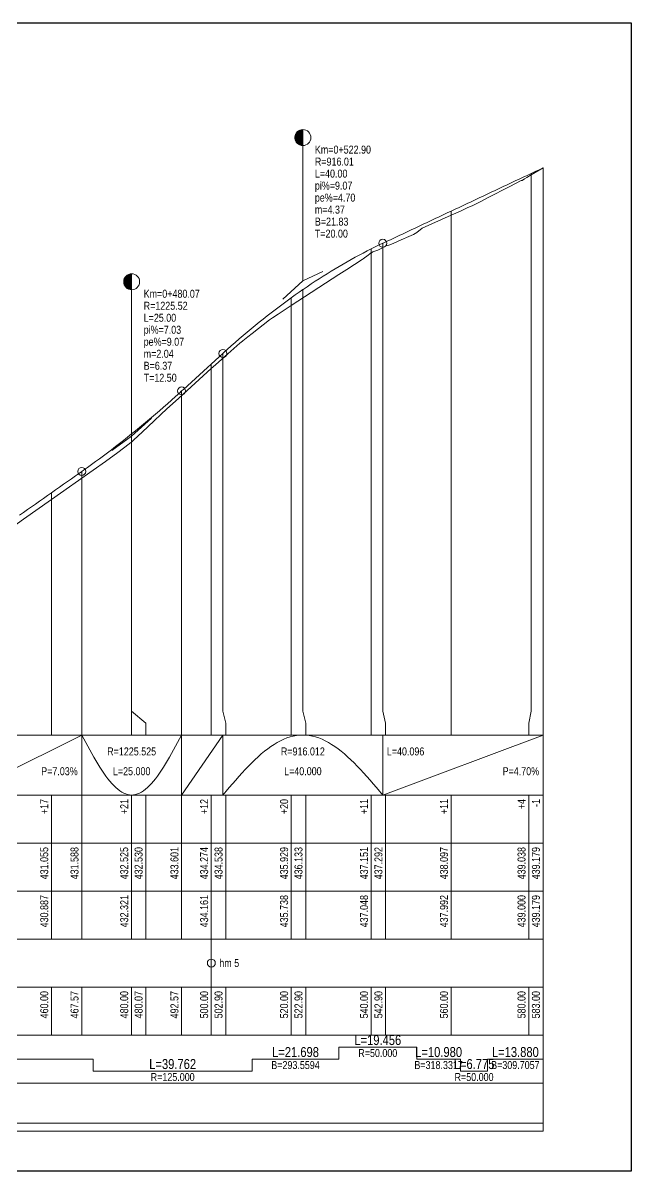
# Model space of a CAD drawing. Extents: x -600 to 1621, y -3670 to 287.
# Drawn here: x 617.9 to 770, y -734 to -447 of the extents above; entities that cross this region are included whole.
import ezdxf
from ezdxf.enums import TextEntityAlignment as Align

# ---------------------------------------------------------------- set-up
doc = ezdxf.new("R2010")
doc.units = 0
doc.layers.add('Cartus', color=8, linetype='Continuous')
for name, color, linetype, lineweight in [('L-cote-ex', 7, 'Continuous', 0), ('L-Cote-Pr', 7, 'Continuous', 0), ('L-Curbe', 7, 'Continuous', 0), ('L-Cut-Fill', 7, 'Continuous', 0), ('L-Design', 7, 'Continuous', 0), ('L-Exist', 7, 'Continuous', 0), ('L-LINES', 7, 'Continuous', 0), ('L-Pante-Tran', 7, 'Continuous', 0), ('L-rac-Vert', 7, 'Continuous', 0), ('L-TEXT', 7, 'Continuous', 0)]:
    doc.layers.add(name, color=color, linetype=linetype, lineweight=lineweight)
doc.styles.add('Arial', font='arial.ttf', dxfattribs={"width": 0.8})

# ---------------------------------------------------------------- blocks, each defined once
blk = doc.blocks.new('A3_TRANSV_ALIN_TIRENA')
at = {"layer": 'Cartus'}
blk.add_lwpolyline([(0, 0), (0, 287), (345, 287), (345, 0)], close=True, dxfattribs=at)

msp = doc.modelspace()

# ---------------------------------------------------------------- linework, layer by layer
at = {"layer": 'L-Curbe'}
for p, q in [((696.92, -706.02), (696.92, -703.02)), ((696.92, -703.02), (716.38, -703.02)), ((716.38, -703.02), (716.38, -706.02)), ((588.16, -706.02), (635.46, -706.02)), ((635.46, -706.02), (635.46, -709.02)), ((675.22, -709.02), (675.22, -706.02)), ((675.22, -706.02), (696.92, -706.02)), ((716.38, -706.02), (727.36, -706.02)), ((727.36, -706.02), (727.36, -709.02)), ((734.13, -709.02), (734.13, -706.02)), ((734.13, -706.02), (748.01, -706.02)), ((635.46, -709.02), (675.22, -709.02)), ((727.36, -709.02), (734.13, -709.02))]:
    msp.add_line(p, q, dxfattribs=at)
at = {"layer": 'L-Design'}
msp.add_lwpolyline([(617.01, -570.09), (618.01, -569.39), (619.01, -568.68), (620.01, -567.98), (621.01, -567.28), (622.01, -566.57), (623.01, -565.87), (624.01, -565.17), (625.01, -564.46), (626.01, -563.76), (627.01, -563.06), (628.01, -562.35), (629.01, -561.65), (630.01, -560.95), (631.01, -560.25), (632.01, -559.54), (632.58, -559.14), (633.01, -558.84), (634.01, -558.13), (635.01, -557.41), (636.01, -556.68), (637.01, -555.95), (638.01, -555.2), (639.01, -554.45), (640.01, -553.69), (641.01, -552.92), (642.01, -552.15), (643.01, -551.36), (644.01, -550.57), (645.01, -549.77), (645.08, -549.71), (646.01, -548.96), (647.01, -548.15), (648.01, -547.32), (649.01, -546.49), (650.01, -545.65), (651.01, -544.8), (652.01, -543.94), (653.01, -543.08), (654.01, -542.2), (655.01, -541.32), (656.01, -540.43), (657.01, -539.53), (657.58, -539.01), (658.01, -538.63), (659.01, -537.72), (660.01, -536.81), (661.01, -535.9), (662.01, -535), (663.01, -534.09), (664.01, -533.18), (665.01, -532.28), (666.01, -531.37), (667.01, -530.46), (667.91, -529.64), (668.01, -529.55), (669.01, -528.65), (670.01, -527.76), (671.01, -526.89), (672.01, -526.02), (673.01, -525.16), (674.01, -524.31), (675.01, -523.48), (676.01, -522.66), (677.01, -521.84), (678.01, -521.04), (679.01, -520.25), (680.01, -519.47), (681.01, -518.7), (682.01, -517.94), (683.01, -517.19), (684.01, -516.46), (685.01, -515.73), (686.01, -515.01), (687.01, -514.31), (687.91, -513.68), (688.01, -513.62), (689.01, -512.94), (690.01, -512.26), (691.01, -511.6), (692.01, -510.95), (693.01, -510.32), (694.01, -509.69), (695.01, -509.07), (696.01, -508.47), (697.01, -507.87), (698.01, -507.29), (699.01, -506.71), (700.01, -506.15), (701.01, -505.6), (702.01, -505.06), (703.01, -504.53), (704.01, -504.01), (705.01, -503.5), (706.01, -503.01), (707.01, -502.52), (707.91, -502.09), (708.01, -502.05), (709.01, -501.58), (710.01, -501.11), (711.01, -500.64), (712.01, -500.17), (713.01, -499.7), (714.01, -499.22), (715.01, -498.75), (716.01, -498.28), (717.01, -497.81), (718.01, -497.34), (719.01, -496.87), (720.01, -496.4), (721.01, -495.93), (722.01, -495.46), (723.01, -494.99), (724.01, -494.52), (725.01, -494.05), (726.01, -493.58), (727.01, -493.11), (728.01, -492.64), (729.01, -492.17), (730.01, -491.7), (731.01, -491.23), (732.01, -490.76), (733.01, -490.29), (734.01, -489.82), (735.01, -489.35), (736.01, -488.88), (737.01, -488.41), (738.01, -487.94), (739.01, -487.46), (740.01, -486.99), (741.01, -486.52), (742.01, -486.05), (743.01, -485.58), (744.01, -485.11), (745.01, -484.64), (746.01, -484.17), (747.01, -483.7), (748.01, -483.23)], dxfattribs=at)
at = {"layer": 'L-Exist'}
for p, q in [((743.97, -485.63), (745.01, -485.01)), ((745.01, -485.01), (748.01, -483.23)), ((748.01, -483.23), (748.01, -483.23)), ((748.01, -483.23), (748.01, -483.23)), ((734.13, -490.76), (739.7, -487.87)), ((739.7, -487.87), (742.54, -486.4)), ((742.54, -486.4), (742.73, -486.36)), ((742.73, -486.36), (743.33, -486)), ((743.33, -486), (743.39, -485.96)), ((743.39, -485.96), (743.97, -485.63)), ((732.44, -491.63), (734.13, -490.76)), ((727.36, -494.04), (729.05, -493.26)), ((729.05, -493.26), (730.41, -492.62)), ((730.41, -492.62), (730.74, -492.46)), ((730.74, -492.46), (732.44, -491.63)), ((717.79, -498.35), (725.01, -495.1)), ((725.01, -495.1), (727.36, -494.04)), ((715.57, -499.9), (716.38, -499.38)), ((716.38, -499.38), (717.79, -498.35)), ((709.44, -502.57), (710.54, -502.11)), ((710.54, -502.11), (712.48, -501.27)), ((712.48, -501.27), (714.43, -500.41)), ((714.43, -500.41), (715.57, -499.9)), ((703.02, -505.96), (704.27, -505.07)), ((704.27, -505.07), (704.7, -504.71)), ((704.7, -504.71), (704.83, -504.6)), ((704.83, -504.6), (704.93, -504.58)), ((704.93, -504.58), (705.01, -504.53)), ((705.01, -504.53), (705.44, -504.27)), ((705.44, -504.27), (706.65, -503.78)), ((706.65, -503.78), (707.19, -503.55)), ((707.19, -503.55), (708.59, -502.8)), ((708.59, -502.8), (708.76, -502.71)), ((708.76, -502.71), (709.44, -502.57)), ((698.87, -508.64), (700.81, -507.38)), ((700.81, -507.38), (702.76, -506.13)), ((702.76, -506.13), (703.02, -505.96)), ((685.01, -517.63), (696.92, -509.9)), ((696.92, -509.9), (698.87, -508.64)), ((681.69, -519.79), (685.01, -517.63)), ((675.22, -524.65), (679.6, -521.22)), ((679.6, -521.22), (680.3, -520.71)), ((680.3, -520.71), (681.69, -519.79)), ((674.18, -525.47), (675.22, -524.65)), ((669.11, -529.77), (672.16, -527.09)), ((672.16, -527.09), (672.77, -526.57)), ((672.77, -526.57), (672.84, -526.52)), ((672.84, -526.51), (672.92, -526.45)), ((672.84, -526.52), (672.84, -526.51)), ((672.92, -526.45), (674.18, -525.47)), ((666.05, -532.48), (669.11, -529.77)), ((662.99, -535.22), (665.01, -533.41)), ((665.01, -533.41), (666.05, -532.48)), ((659.93, -537.99), (662.99, -535.22)), ((656.87, -540.78), (659.93, -537.99)), ((653.81, -543.6), (656.87, -540.78)), ((650.75, -546.46), (652.49, -544.82)), ((652.49, -544.82), (653.81, -543.6)), ((647.69, -549.32), (650.75, -546.46)), ((645.55, -551.33), (646.73, -550.21)), ((646.73, -550.21), (647.69, -549.32)), ((641.58, -554.38), (644.45, -552.2)), ((644.45, -552.2), (644.64, -552.07)), ((644.64, -552.07), (644.79, -551.97)), ((644.79, -551.97), (645.01, -551.81)), ((645.01, -551.81), (645.12, -551.72)), ((645.12, -551.72), (645.34, -551.5)), ((645.34, -551.5), (645.42, -551.4)), ((645.42, -551.4), (645.55, -551.33)), ((635.46, -558.82), (638.52, -556.63)), ((638.52, -556.63), (641.58, -554.38)), ((625.01, -566.15), (635.46, -558.82)), ((617.99, -571.08), (625.01, -566.15)), ((608.7, -577.79), (617.99, -571.08))]:
    msp.add_line(p, q, dxfattribs=at)
at = {"layer": 'L-LINES'}
for p, q in [((745.01, -619.02), (745.01, -484.64)), ((748.01, -625.02), (748.01, -483.23)), ((725.01, -625.02), (725.01, -494.05)), ((707.91, -619.02), (707.91, -502.09)), ((705.01, -625.02), (705.01, -503.5)), ((687.91, -619.02), (687.91, -513.68)), ((685.01, -625.02), (685.01, -515.73)), ((667.91, -619.02), (667.91, -529.64)), ((665.01, -625.02), (665.01, -532.28)), ((657.58, -625.02), (657.58, -539.01)), ((645.01, -625.02), (645.01, -549.77)), ((645.08, -619.02), (645.08, -549.71)), ((632.58, -625.02), (632.58, -559.14)), ((625.01, -625.02), (625.01, -564.46)), ((648.61, -622.02), (645.08, -619.02)), ((668.61, -622.02), (667.91, -619.02)), ((688.61, -622.02), (687.91, -619.02)), ((708.61, -622.02), (707.91, -619.02)), ((744.41, -622.02), (745.01, -619.02)), ((648.61, -625.02), (648.61, -622.02)), ((668.61, -625.02), (668.61, -622.02)), ((688.61, -625.02), (688.61, -622.02)), ((708.61, -625.02), (708.61, -622.02)), ((744.41, -625.02), (744.41, -622.02)), ((465.01, -625.02), (748.01, -625.02)), ((748.01, -640.02), (748.01, -625.02)), ((465.01, -640.02), (748.01, -640.02)), ((465.01, -640.02), (748.01, -640.02)), ((625.01, -652.02), (625.01, -640.02)), ((632.58, -652.02), (632.58, -640.02)), ((645.01, -652.02), (645.01, -640.02)), ((648.61, -652.02), (648.61, -640.02)), ((657.58, -652.02), (657.58, -640.02)), ((665.01, -652.02), (665.01, -640.02)), ((668.61, -652.02), (668.61, -640.02)), ((685.01, -652.02), (685.01, -640.02)), ((688.61, -652.02), (688.61, -640.02)), ((705.01, -652.02), (705.01, -640.02)), ((708.61, -652.02), (708.61, -640.02)), ((725.01, -652.02), (725.01, -640.02)), ((744.41, -652.02), (744.41, -640.02)), ((748.01, -652.02), (748.01, -640.02)), ((748.01, -652.02), (748.01, -640.02)), ((465.01, -652.02), (748.01, -652.02)), ((465.01, -652.02), (748.01, -652.02)), ((625.01, -664.02), (625.01, -652.02)), ((632.58, -664.02), (632.58, -652.02)), ((645.01, -664.02), (645.01, -652.02)), ((648.61, -664.02), (648.61, -652.02)), ((657.58, -664.02), (657.58, -652.02)), ((665.01, -664.02), (665.01, -652.02)), ((668.61, -664.02), (668.61, -652.02)), ((685.01, -664.02), (685.01, -652.02)), ((688.61, -664.02), (688.61, -652.02)), ((705.01, -664.02), (705.01, -652.02)), ((708.61, -664.02), (708.61, -652.02)), ((725.01, -664.02), (725.01, -652.02)), ((744.41, -664.02), (744.41, -652.02)), ((748.01, -664.02), (748.01, -652.02)), ((465.01, -664.02), (748.01, -664.02)), ((465.01, -664.02), (748.01, -664.02)), ((625.01, -676.02), (625.01, -664.02)), ((632.58, -676.02), (632.58, -664.02)), ((645.01, -676.02), (645.01, -664.02)), ((648.61, -676.02), (648.61, -664.02)), ((657.58, -676.02), (657.58, -664.02)), ((665.01, -676.02), (665.01, -664.02)), ((668.61, -676.02), (668.61, -664.02)), ((685.01, -676.02), (685.01, -664.02)), ((688.61, -676.02), (688.61, -664.02)), ((705.01, -676.02), (705.01, -664.02)), ((708.61, -676.02), (708.61, -664.02)), ((725.01, -676.02), (725.01, -664.02)), ((744.41, -676.02), (744.41, -664.02)), ((748.01, -676.02), (748.01, -664.02)), ((465.01, -676.02), (748.01, -676.02)), ((465.01, -676.02), (748.01, -676.02)), ((665.01, -688.02), (665.01, -676.02)), ((748.01, -688.02), (748.01, -676.02)), ((465.01, -688.02), (748.01, -688.02)), ((465.01, -688.02), (748.01, -688.02)), ((625.01, -700.02), (625.01, -688.02)), ((632.58, -700.02), (632.58, -688.02)), ((645.01, -700.02), (645.01, -688.02)), ((648.61, -700.02), (648.61, -688.02)), ((657.58, -700.02), (657.58, -688.02)), ((665.01, -700.02), (665.01, -688.02)), ((668.61, -700.02), (668.61, -688.02)), ((685.01, -700.02), (685.01, -688.02)), ((688.61, -700.02), (688.61, -688.02)), ((705.01, -700.02), (705.01, -688.02)), ((708.61, -700.02), (708.61, -688.02)), ((725.01, -700.02), (725.01, -688.02)), ((744.41, -700.02), (744.41, -688.02)), ((748.01, -700.02), (748.01, -688.02)), ((465.01, -700.02), (748.01, -700.02)), ((465.01, -700.02), (748.01, -700.02)), ((748.01, -712.02), (748.01, -700.02)), ((465.01, -712.02), (748.01, -712.02)), ((465.01, -712.02), (748.01, -712.02)), ((748.01, -724.02), (748.01, -712.02)), ((465.01, -724.02), (748.01, -724.02))]:
    msp.add_line(p, q, dxfattribs=at)
msp.add_circle((665.01, -682.02), 1, dxfattribs=at)
at = {"layer": 'L-Pante-Tran'}
for p, q in [((605.01, -722.02), (625.01, -722.02)), ((605.01, -722.02), (625.01, -722.02)), ((625.01, -722.02), (645.01, -722.02)), ((625.01, -722.02), (645.01, -722.02)), ((645.01, -722.02), (665.01, -722.02)), ((645.01, -722.02), (665.01, -722.02)), ((665.01, -722.02), (685.01, -722.02)), ((665.01, -722.02), (685.01, -722.02)), ((685.01, -722.02), (705.01, -722.02)), ((685.01, -722.02), (705.01, -722.02)), ((705.01, -722.02), (725.01, -722.02)), ((705.01, -722.02), (725.01, -722.02)), ((725.01, -722.02), (745.01, -722.02)), ((725.01, -722.02), (745.01, -722.02)), ((745.01, -722.02), (748.01, -722.02)), ((745.01, -722.02), (748.01, -722.02))]:
    msp.add_line(p, q, dxfattribs=at)
at = {"layer": 'L-rac-Vert'}
for p, q in [((685.92, -475.53), (685.92, -475.84)), ((685.92, -475.61), (685.92, -475.76)), ((685.93, -475.45), (685.93, -475.92)), ((685.94, -475.37), (685.94, -476)), ((685.95, -475.29), (685.95, -476.07)), ((685.97, -475.22), (685.97, -476.15)), ((685.99, -475.14), (685.99, -476.23)), ((686.01, -475.07), (686.01, -476.3)), ((686.04, -474.99), (686.04, -476.38)), ((686.07, -474.92), (686.07, -476.45)), ((686.1, -474.85), (686.1, -476.52)), ((686.13, -474.78), (686.13, -476.59)), ((686.17, -474.71), (686.17, -476.66)), ((686.21, -474.64), (686.21, -476.73)), ((686.25, -474.57), (686.25, -476.8)), ((686.3, -474.51), (686.3, -476.86)), ((686.34, -474.45), (686.34, -476.92)), ((686.39, -474.39), (686.39, -476.98)), ((686.45, -474.33), (686.45, -477.04)), ((686.5, -474.27), (686.5, -477.1)), ((686.56, -474.22), (686.56, -477.15)), ((686.61, -474.16), (686.61, -477.2)), ((686.68, -474.11), (686.68, -477.25)), ((686.74, -474.07), (686.74, -477.3)), ((686.8, -474.02), (686.8, -477.35)), ((686.87, -473.98), (686.87, -477.39)), ((686.94, -473.94), (686.94, -477.43)), ((687.01, -473.9), (687.01, -477.47)), ((687.08, -473.87), (687.08, -477.5)), ((687.15, -473.84), (687.15, -477.53)), ((687.22, -473.81), (687.22, -477.56)), ((687.3, -473.78), (687.3, -477.59)), ((687.37, -473.76), (687.37, -477.61)), ((687.45, -473.74), (687.45, -477.63)), ((687.52, -473.72), (687.52, -477.65)), ((687.6, -473.71), (687.6, -477.66)), ((687.68, -473.7), (687.68, -477.67)), ((687.76, -473.69), (687.76, -477.68)), ((687.84, -473.69), (687.84, -477.68)), ((687.91, -511.5), (687.91, -473.68)), ((643.3, -510.8), (643.3, -512.62)), ((643.34, -510.74), (643.34, -512.69)), ((643.38, -510.67), (643.38, -512.76)), ((643.42, -510.6), (643.42, -512.82)), ((643.47, -510.54), (643.47, -512.89)), ((643.51, -510.47), (643.51, -512.95)), ((643.56, -510.41), (643.56, -513.01)), ((643.62, -510.36), (643.62, -513.07)), ((643.67, -510.3), (643.67, -513.13)), ((643.73, -510.24), (643.73, -513.18)), ((643.79, -510.19), (643.79, -513.23)), ((643.85, -510.14), (643.85, -513.28)), ((643.91, -510.09), (643.91, -513.33)), ((643.97, -510.05), (643.97, -513.38)), ((644.04, -510.01), (644.04, -513.42)), ((644.11, -509.97), (644.11, -513.46)), ((644.18, -509.93), (644.18, -513.49)), ((644.25, -509.9), (644.25, -513.53)), ((644.32, -509.87), (644.32, -513.56)), ((644.39, -509.84), (644.39, -513.59)), ((644.47, -509.81), (644.47, -513.62)), ((644.54, -509.79), (644.54, -513.64)), ((644.62, -509.77), (644.62, -513.66)), ((644.69, -509.75), (644.69, -513.67)), ((644.77, -509.74), (644.77, -513.69)), ((644.85, -509.73), (644.85, -513.7)), ((644.93, -509.72), (644.93, -513.71)), ((645.01, -509.71), (645.01, -513.71)), ((645.08, -550.35), (645.08, -509.71)), ((687.91, -511.5), (692.91, -509.15)), ((643.09, -511.56), (643.09, -511.87)), ((643.09, -511.63), (643.09, -511.79)), ((643.1, -511.48), (643.1, -511.95)), ((643.11, -511.4), (643.11, -512.03)), ((643.12, -511.32), (643.12, -512.1)), ((643.14, -511.25), (643.14, -512.18)), ((643.16, -511.17), (643.16, -512.26)), ((643.18, -511.09), (643.18, -512.33)), ((643.21, -511.02), (643.21, -512.41)), ((643.24, -510.95), (643.24, -512.48)), ((643.27, -510.88), (643.27, -512.55)), ((682.91, -516.04), (687.91, -511.5)), ((645.08, -550.35), (650.08, -545.82)), ((640.08, -553.87), (645.08, -550.35)), ((602.45, -640.02), (632.58, -625.02)), ((632.58, -640.02), (632.58, -625.02)), ((633.08, -625.96), (632.58, -625.02)), ((657.58, -625.02), (657.08, -625.96)), ((657.58, -640.02), (657.58, -625.02)), ((657.58, -640.02), (667.91, -625.02)), ((667.91, -640.02), (667.91, -625.02)), ((684.71, -625.49), (683.91, -625.75)), ((685.51, -625.28), (684.71, -625.49)), ((686.31, -625.14), (685.51, -625.28)), ((687.11, -625.05), (686.31, -625.14)), ((687.91, -625.02), (687.11, -625.05)), ((688.71, -625.05), (687.91, -625.02)), ((689.51, -625.14), (688.71, -625.05)), ((690.31, -625.28), (689.51, -625.14)), ((691.11, -625.49), (690.31, -625.28)), ((691.91, -625.75), (691.11, -625.49)), ((707.91, -640.02), (707.91, -625.02)), ((707.91, -640.02), (748.01, -625.02)), ((748.01, -640.02), (748.01, -625.02)), ((748.01, -625.96), (748.01, -625.02)), ((633.58, -626.9), (633.08, -625.96)), ((634.08, -627.83), (633.58, -626.9)), ((634.58, -628.75), (634.08, -627.83)), ((656.08, -627.83), (655.58, -628.75)), ((656.58, -626.9), (656.08, -627.83)), ((657.08, -625.96), (656.58, -626.9)), ((679.11, -628.46), (678.31, -629.08)), ((679.91, -627.88), (679.11, -628.46)), ((680.71, -627.35), (679.91, -627.88)), ((681.51, -626.87), (680.71, -627.35)), ((682.31, -626.45), (681.51, -626.87)), ((683.11, -626.07), (682.31, -626.45)), ((683.91, -625.75), (683.11, -626.07)), ((692.71, -626.07), (691.91, -625.75)), ((693.51, -626.45), (692.71, -626.07)), ((694.31, -626.87), (693.51, -626.45)), ((695.11, -627.35), (694.31, -626.87)), ((695.91, -627.88), (695.11, -627.35)), ((696.71, -628.46), (695.91, -627.88)), ((697.51, -629.08), (696.71, -628.46)), ((748.01, -626.9), (748.01, -625.96)), ((748.01, -627.83), (748.01, -626.9)), ((748.01, -628.75), (748.01, -627.83)), ((635.08, -629.65), (634.58, -628.75)), ((635.58, -630.54), (635.08, -629.65)), ((636.08, -631.4), (635.58, -630.54)), ((654.58, -630.54), (654.08, -631.4)), ((655.08, -629.65), (654.58, -630.54)), ((655.58, -628.75), (655.08, -629.65)), ((675.91, -631.2), (675.11, -631.98)), ((676.71, -630.46), (675.91, -631.2)), ((677.51, -629.75), (676.71, -630.46)), ((678.31, -629.08), (677.51, -629.75)), ((698.31, -629.75), (697.51, -629.08)), ((699.11, -630.46), (698.31, -629.75)), ((699.91, -631.2), (699.11, -630.46)), ((700.71, -631.98), (699.91, -631.2)), ((748.01, -629.65), (748.01, -628.75)), ((748.01, -630.54), (748.01, -629.65)), ((748.01, -631.4), (748.01, -630.54)), ((636.58, -632.24), (636.08, -631.4)), ((637.08, -633.05), (636.58, -632.24)), ((637.58, -633.83), (637.08, -633.05)), ((638.08, -634.58), (637.58, -633.83)), ((652.58, -633.83), (652.08, -634.58)), ((653.08, -633.05), (652.58, -633.83)), ((653.58, -632.24), (653.08, -633.05)), ((654.08, -631.4), (653.58, -632.24)), ((673.51, -633.63), (672.71, -634.5)), ((674.31, -632.79), (673.51, -633.63)), ((675.11, -631.98), (674.31, -632.79)), ((701.51, -632.79), (700.71, -631.98)), ((702.31, -633.63), (701.51, -632.79)), ((703.11, -634.5), (702.31, -633.63)), ((748.01, -632.24), (748.01, -631.4)), ((748.01, -633.05), (748.01, -632.24)), ((748.01, -633.83), (748.01, -633.05)), ((748.01, -634.58), (748.01, -633.83)), ((638.58, -635.29), (638.08, -634.58)), ((639.08, -635.95), (638.58, -635.29)), ((639.58, -636.58), (639.08, -635.95)), ((640.08, -637.15), (639.58, -636.58)), ((650.58, -636.58), (650.08, -637.15)), ((651.08, -635.95), (650.58, -636.58)), ((651.58, -635.29), (651.08, -635.95)), ((652.08, -634.58), (651.58, -635.29)), ((671.11, -636.29), (670.31, -637.21)), ((671.91, -635.38), (671.11, -636.29)), ((672.71, -634.5), (671.91, -635.38)), ((703.91, -635.38), (703.11, -634.5)), ((704.71, -636.29), (703.91, -635.38)), ((705.51, -637.21), (704.71, -636.29)), ((748.01, -635.29), (748.01, -634.58)), ((748.01, -635.95), (748.01, -635.29)), ((748.01, -636.58), (748.01, -635.95)), ((748.01, -637.15), (748.01, -636.58)), ((640.58, -637.68), (640.08, -637.15)), ((641.08, -638.16), (640.58, -637.68)), ((641.58, -638.59), (641.08, -638.16)), ((642.08, -638.96), (641.58, -638.59)), ((642.58, -639.28), (642.08, -638.96)), ((643.08, -639.55), (642.58, -639.28)), ((643.58, -639.75), (643.08, -639.55)), ((644.08, -639.9), (643.58, -639.75)), ((644.58, -639.99), (644.08, -639.9)), ((645.08, -640.02), (644.58, -639.99)), ((645.58, -639.99), (645.08, -640.02)), ((646.08, -639.9), (645.58, -639.99)), ((646.58, -639.75), (646.08, -639.9)), ((647.08, -639.55), (646.58, -639.75)), ((647.58, -639.28), (647.08, -639.55)), ((648.08, -638.96), (647.58, -639.28)), ((648.58, -638.59), (648.08, -638.96)), ((649.08, -638.16), (648.58, -638.59)), ((649.58, -637.68), (649.08, -638.16)), ((650.08, -637.15), (649.58, -637.68)), ((668.71, -639.08), (667.91, -640.02)), ((669.51, -638.14), (668.71, -639.08)), ((670.31, -637.21), (669.51, -638.14)), ((706.31, -638.14), (705.51, -637.21)), ((707.11, -639.08), (706.31, -638.14)), ((707.91, -640.02), (707.11, -639.08)), ((748.01, -637.68), (748.01, -637.15)), ((748.01, -638.16), (748.01, -637.68)), ((748.01, -638.59), (748.01, -638.16)), ((748.01, -638.96), (748.01, -638.59)), ((748.01, -639.28), (748.01, -638.96)), ((748.01, -639.55), (748.01, -639.28)), ((748.01, -639.75), (748.01, -639.55)), ((748.01, -639.9), (748.01, -639.75)), ((748.01, -639.99), (748.01, -639.9))]:
    msp.add_line(p, q, dxfattribs=at)
for centre, radius in [((687.91, -475.68), 2), ((707.91, -502.09), 1), ((645.08, -511.71), 2), ((667.91, -529.64), 1), ((657.58, -539.01), 1), ((632.58, -559.14), 1)]:
    msp.add_circle(centre, radius, dxfattribs=at)

# ---------------------------------------------------------------- block references
at = {"layer": 'L-LINES'}
msp.add_blockref('A3_TRANSV_ALIN_TIRENA', (425.01, -734.02), dxfattribs=at)

# ---------------------------------------------------------------- texts
at = {"layer": 'L-cote-ex', "style": 'Arial', "width": 0.8}
for s, p in [('430.887', (624.21, -665.02)), ('432.321', (644.21, -665.02)), ('434.161', (664.21, -665.02)), ('435.738', (684.21, -665.02)), ('437.048', (704.21, -665.02)), ('437.992', (724.21, -665.02)), ('439.000', (743.61, -665.02)), ('439.179', (747.21, -665.02)), ('439.179', (747.21, -665.02)), ('439.179', (747.21, -665.02))]:
    msp.add_text(s, height=2, rotation=90, dxfattribs=at).set_placement(p, align=Align.RIGHT)
at = {"layer": 'L-Cote-Pr', "style": 'Arial', "width": 0.8}
for s, p in [('431.055', (624.21, -653.02)), ('431.588', (631.78, -653.02)), ('432.525', (644.21, -653.02)), ('432.530', (647.81, -653.02)), ('433.601', (656.78, -653.02)), ('434.274', (664.21, -653.02)), ('434.538', (667.81, -653.02)), ('435.929', (684.21, -653.02)), ('436.133', (687.81, -653.02)), ('437.151', (704.21, -653.02)), ('437.292', (707.81, -653.02)), ('438.097', (724.21, -653.02)), ('439.038', (743.61, -653.02)), ('439.179', (747.21, -653.02))]:
    msp.add_text(s, height=2, rotation=90, dxfattribs=at).set_placement(p, align=Align.RIGHT)
at = {"layer": 'L-Cut-Fill', "style": 'Arial', "width": 0.8}
for s, p in [('+17', (624.21, -641.02)), ('+21', (644.21, -641.02)), ('+12', (664.21, -641.02)), ('+20', (684.21, -641.02)), ('+11', (704.21, -641.02)), ('+11', (724.21, -641.02)), ('+4', (743.61, -641.02)), ('-1', (747.21, -641.02))]:
    msp.add_text(s, height=2, rotation=90, dxfattribs=at).set_placement(p, align=Align.RIGHT)
at = {"layer": 'L-rac-Vert', "style": 'Arial', "width": 0.8}
for s, p in [('Km=0+522.90', (690.91, -479.68)), ('R=916.01', (690.91, -482.68)), ('L=40.00', (690.91, -485.68)), ('pi%=9.07', (690.91, -488.68)), ('pe%=4.70', (690.91, -491.68)), ('m=4.37', (690.91, -494.68)), ('B=21.83', (690.91, -497.68)), ('T=20.00', (690.91, -500.68)), ('Km=0+480.07', (648.08, -515.71)), ('R=1225.52', (648.08, -518.71)), ('L=25.00', (648.08, -521.71)), ('pi%=7.03', (648.08, -524.71)), ('pe%=9.07', (648.08, -527.71)), ('m=2.04', (648.08, -530.71)), ('B=6.37', (648.08, -533.71)), ('T=12.50', (648.08, -536.71)), ('L=40.096', (708.91, -630.12))]:
    msp.add_text(s, height=2, dxfattribs=at).set_placement(p)
for s, p in [('R=1225.525', (645.08, -630.12)), ('R=916.012', (687.91, -630.12)), ('L=25.000', (645.08, -635.07)), ('L=40.000', (687.91, -635.07))]:
    msp.add_text(s, height=2, dxfattribs=at).set_placement(p, align=Align.CENTER)
for s, p in [('P=7.03%', (631.58, -635.07)), ('P=4.70%', (747.01, -635.07))]:
    msp.add_text(s, height=2, dxfattribs=at).set_placement(p, align=Align.RIGHT)
at = {"layer": 'L-TEXT', "style": 'Arial', "width": 0.8}
msp.add_text('hm 5', height=2, dxfattribs=at).set_placement((667.01, -683.02))
for s, p in [('460.00', (624.21, -689.02)), ('467.57', (631.78, -689.02)), ('480.00', (644.21, -689.02)), ('480.07', (647.81, -689.02)), ('492.57', (656.78, -689.02)), ('500.00', (664.21, -689.02)), ('502.90', (667.81, -689.02)), ('520.00', (684.21, -689.02)), ('522.90', (687.81, -689.02)), ('540.00', (704.21, -689.02)), ('542.90', (707.81, -689.02)), ('560.00', (724.21, -689.02)), ('580.00', (743.61, -689.02)), ('583.00', (747.21, -689.02))]:
    msp.add_text(s, height=2, rotation=90, dxfattribs=at).set_placement(p, align=Align.RIGHT)
for s, height, p in [('L=19.456', 2.5, (706.65, -702.52)), ('L=21.698', 2.5, (686.07, -705.52)), ('L=10.980', 2.5, (721.87, -705.52)), ('L=13.880', 2.5, (741.07, -705.52)), ('L=39.762', 2.5, (655.34, -708.52)), ('R=50.000', 2, (706.65, -705.52)), ('L=6.775', 2.5, (730.74, -708.52)), ('B=293.5594', 2, (686.07, -708.52)), ('B=318.3317', 2, (721.87, -708.52)), ('B=309.7057', 2, (741.07, -708.52)), ('R=125.000', 2, (655.34, -711.52)), ('R=50.000', 2, (730.74, -711.52))]:
    msp.add_text(s, height=height, rotation=0, dxfattribs=at).set_placement(p, align=Align.CENTER)

doc.saveas('drawing.dxf')
